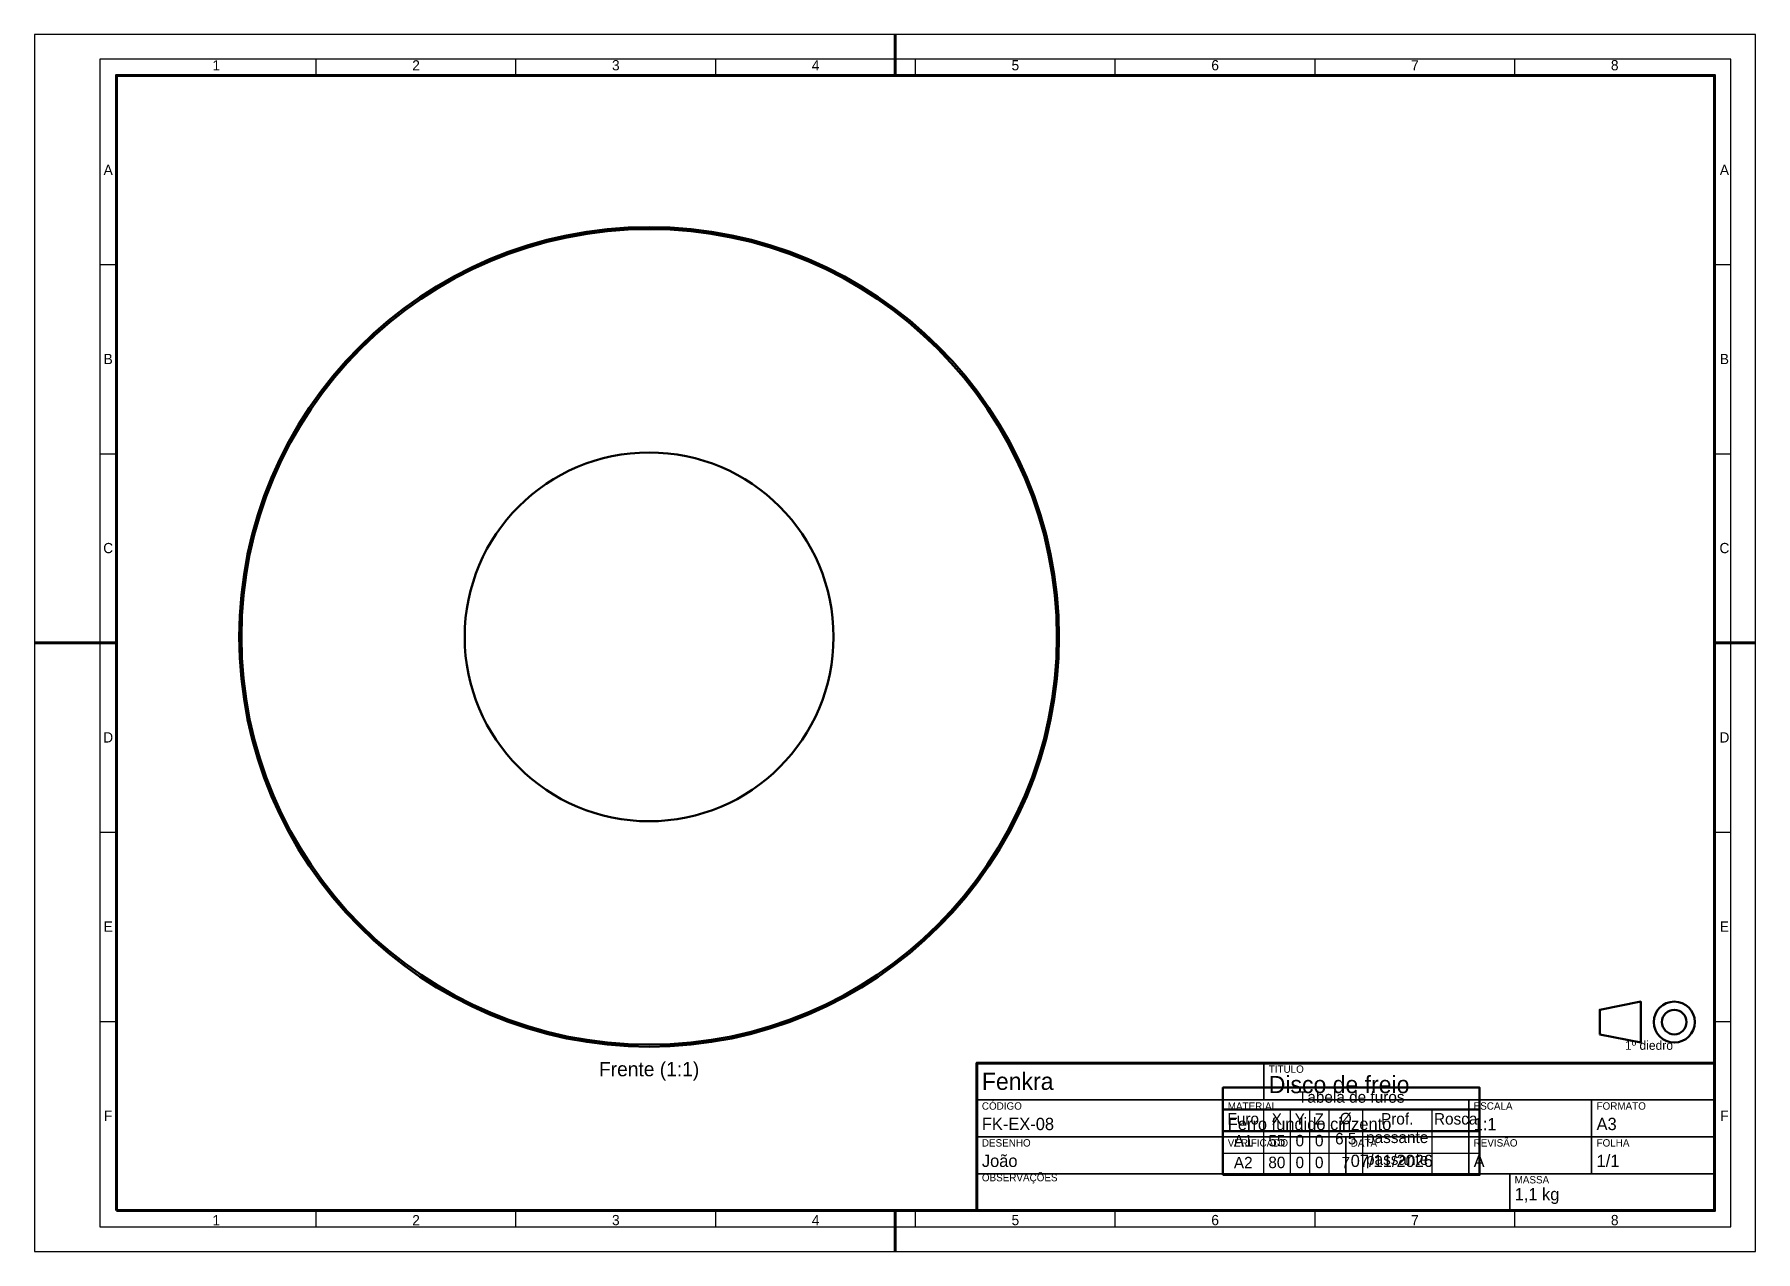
# Model space of a CAD drawing. Header units: millimetres. Extents: x 0 to 420, y 0 to 297.
import ezdxf

# ---------------------------------------------------------------- set-up
doc = ezdxf.new("R2010")
doc.units = ezdxf.units.MM
for name, color, linetype, lineweight in [('FINA', 3, 'Continuous', 25), ('MOLDURA', 7, 'Continuous', 70), ('VISIVEL', 7, 'Continuous', 50)]:
    doc.layers.add(name, color=color, linetype=linetype, lineweight=lineweight)

msp = doc.modelspace()

# ---------------------------------------------------------------- linework, layer by layer
at = {"layer": 'FINA'}
for p, q in [((68.75, 287), (68.75, 291)), ((117.5, 287), (117.5, 291)), ((166.25, 287), (166.25, 291)), ((215, 287), (215, 291)), ((263.75, 287), (263.75, 291)), ((312.5, 287), (312.5, 291)), ((361.25, 287), (361.25, 291)), ((16, 240.8333), (20, 240.8333)), ((410, 240.8333), (414, 240.8333)), ((16, 194.6667), (20, 194.6667)), ((410, 194.6667), (414, 194.6667)), ((16, 148.5), (20, 148.5)), ((410, 148.5), (414, 148.5)), ((16, 102.3333), (20, 102.3333)), ((410, 102.3333), (414, 102.3333)), ((16, 56.1667), (20, 56.1667)), ((410, 56.1667), (414, 56.1667)), ((299.944, 34.68), (299.944, 18.72)), ((306.416, 34.68), (306.416, 18.72)), ((311.152, 34.68), (311.152, 18.72)), ((315.888, 34.68), (315.888, 18.72)), ((324.096, 34.68), (324.096, 18.72)), ((340.984, 34.68), (340.984, 18.72)), ((290, 24.04), (352.664, 24.04)), ((68.75, 6), (68.75, 10)), ((117.5, 6), (117.5, 10)), ((166.25, 6), (166.25, 10)), ((215, 6), (215, 10)), ((263.75, 6), (263.75, 10)), ((312.5, 6), (312.5, 10)), ((361.25, 6), (361.25, 10))]:
    msp.add_line(p, q, dxfattribs=at)
for points in [[(0, 0), (420, 0), (420, 297), (0, 297), (0, 0)], [(16, 6), (414, 6), (414, 291), (16, 291), (16, 6)], [(230, 37), (300, 37), (300, 46), (230, 46), (230, 37)], [(300, 37), (410, 37), (410, 46), (300, 46), (300, 37)], [(230, 28), (290, 28), (290, 37), (230, 37), (230, 28)], [(290, 28), (350, 28), (350, 37), (290, 37), (290, 28)], [(350, 28), (380, 28), (380, 37), (350, 37), (350, 28)], [(380, 28), (410, 28), (410, 37), (380, 37), (380, 28)], [(230, 19), (290, 19), (290, 28), (230, 28), (230, 19)], [(290, 19), (320, 19), (320, 28), (290, 28), (290, 19)], [(320, 19), (350, 19), (350, 28), (320, 28), (320, 19)], [(350, 19), (380, 19), (380, 28), (350, 28), (350, 19)], [(380, 19), (410, 19), (410, 28), (380, 28), (380, 19)], [(230, 10), (360, 10), (360, 19), (230, 19), (230, 10)], [(360, 10), (410, 10), (410, 19), (360, 19), (360, 10)]]:
    msp.add_lwpolyline(points, dxfattribs=at)
at = {"layer": 'MOLDURA'}
for p, q in [((210, 287), (210, 297)), ((0, 148.5), (20, 148.5)), ((410, 148.5), (420, 148.5)), ((210, 0), (210, 10))]:
    msp.add_line(p, q, dxfattribs=at)
for points in [[(20, 10), (410, 10), (410, 287), (20, 287), (20, 10)], [(230, 10), (410, 10), (410, 46), (230, 46), (230, 10)]]:
    msp.add_lwpolyline(points, dxfattribs=at)
at = {"layer": 'VISIVEL'}
for p, q in [((290, 34.68), (352.664, 34.68)), ((290, 29.36), (352.664, 29.36))]:
    msp.add_line(p, q, dxfattribs=at)
for points in [[(381.96, 53), (391.96, 51), (391.96, 61), (381.96, 59), (381.96, 53)], [(290, 18.72), (352.664, 18.72), (352.664, 40), (290, 40), (290, 18.72)]]:
    msp.add_lwpolyline(points, dxfattribs=at)
for centre, radius in [((150, 150), 100), ((150, 150), 99.5), ((150, 150), 45), ((400.16, 56), 5), ((400.16, 56), 3)]:
    msp.add_circle(centre, radius, dxfattribs=at)

# ---------------------------------------------------------------- texts
at = {"layer": 'FINA'}
for s, insert, char_height, attachment_point in [('1', (44.375, 288.2), 2.5, 8), ('2', (93.125, 288.2), 2.5, 8), ('3', (141.875, 288.2), 2.5, 8), ('4', (190.625, 288.2), 2.5, 8), ('5', (239.375, 288.2), 2.5, 8), ('6', (288.125, 288.2), 2.5, 8), ('7', (336.875, 288.2), 2.5, 8), ('8', (385.625, 288.2), 2.5, 8), ('A', (18, 262.7167), 2.5, 8), ('A', (412.4, 262.7167), 2.5, 8), ('B', (18, 216.55), 2.5, 8), ('B', (412.4, 216.55), 2.5, 8), ('C', (18, 170.3833), 2.5, 8), ('C', (412.4, 170.3833), 2.5, 8), ('D', (18, 124.2167), 2.5, 8), ('D', (412.4, 124.2167), 2.5, 8), ('E', (18, 78.05), 2.5, 8), ('E', (412.4, 78.05), 2.5, 8), ('1º diedro', (394, 49.2), 2.2, 8), ('Frente (1:1)', (150, 41.7198), 3.5, 8), ('Fenkra', (231.2, 39.4), 4.2, 7), ('TÍTULO', (301.2, 43.6), 1.8, 7), ('Disco de freio', (301.2, 38.6), 4.2, 7), ('Tabela de furos', (321.332, 36.276), 2.8, 8), ('F', (18, 31.8833), 2.5, 8), ('CÓDIGO', (231.2, 34.6), 1.8, 7), ('MATERIAL', (291.2, 34.6), 1.8, 7), ('Furo', (294.972, 30.956), 2.8, 8), ('X', (303.18, 30.956), 2.8, 8), ('Y', (308.784, 30.956), 2.8, 8), ('Z', (313.52, 30.956), 2.8, 8), ('Ø', (319.992, 30.956), 2.8, 8), ('Prof.', (332.54, 30.956), 2.8, 8), ('Rosca', (346.824, 30.956), 2.8, 8), ('ESCALA', (351.2, 34.6), 1.8, 7), ('FORMATO', (381.2, 34.6), 1.8, 7), ('F', (412.4, 31.8833), 2.5, 8), ('FK-EX-08', (231.2, 29.6), 3, 7), ('Ferro fundido cinzento', (291.2, 29.6), 3, 7), ('1:1', (351.2, 29.6), 3, 7), ('A3', (381.2, 29.6), 3, 7), ('DESENHO', (231.2, 25.6), 1.8, 7), ('VERIFICADO', (291.2, 25.6), 1.8, 7), ('A1', (294.972, 25.636), 2.8, 8), ('55', (303.18, 25.636), 2.8, 8), ('0', (308.784, 25.636), 2.8, 8), ('0', (313.52, 25.636), 2.8, 8), ('6,5', (319.992, 25.636), 2.8, 8), ('DATA', (321.2, 25.6), 1.8, 7), ('passante', (332.54, 25.636), 2.8, 8), ('REVISÃO', (351.2, 25.6), 1.8, 7), ('FOLHA', (381.2, 25.6), 1.8, 7), ('João', (231.2, 20.6), 3, 7), ('A2', (294.972, 20.316), 2.8, 8), ('80', (303.18, 20.316), 2.8, 8), ('0', (308.784, 20.316), 2.8, 8), ('0', (313.52, 20.316), 2.8, 8), ('7', (319.992, 20.316), 2.8, 8), ('07/11/2026', (321.2, 20.6), 3, 7), ('passante', (332.54, 20.316), 2.8, 8), ('A', (351.2, 20.6), 3, 7), ('1/1', (381.2, 20.6), 3, 7), ('OBSERVAÇÕES', (231.2, 16.6), 1.8, 7), ('MASSA', (361.2, 16.6), 1.8, 7), ('1,1 kg', (361.2, 11.6), 3, 7), ('1', (44.375, 6.4), 2.5, 8), ('2', (93.125, 6.4), 2.5, 8), ('3', (141.875, 6.4), 2.5, 8), ('4', (190.625, 6.4), 2.5, 8), ('5', (239.375, 6.4), 2.5, 8), ('6', (288.125, 6.4), 2.5, 8), ('7', (336.875, 6.4), 2.5, 8), ('8', (385.625, 6.4), 2.5, 8)]:
    msp.add_mtext(s, dxfattribs=dict(at, insert=insert, char_height=char_height, attachment_point=attachment_point))

doc.saveas('drawing.dxf')
